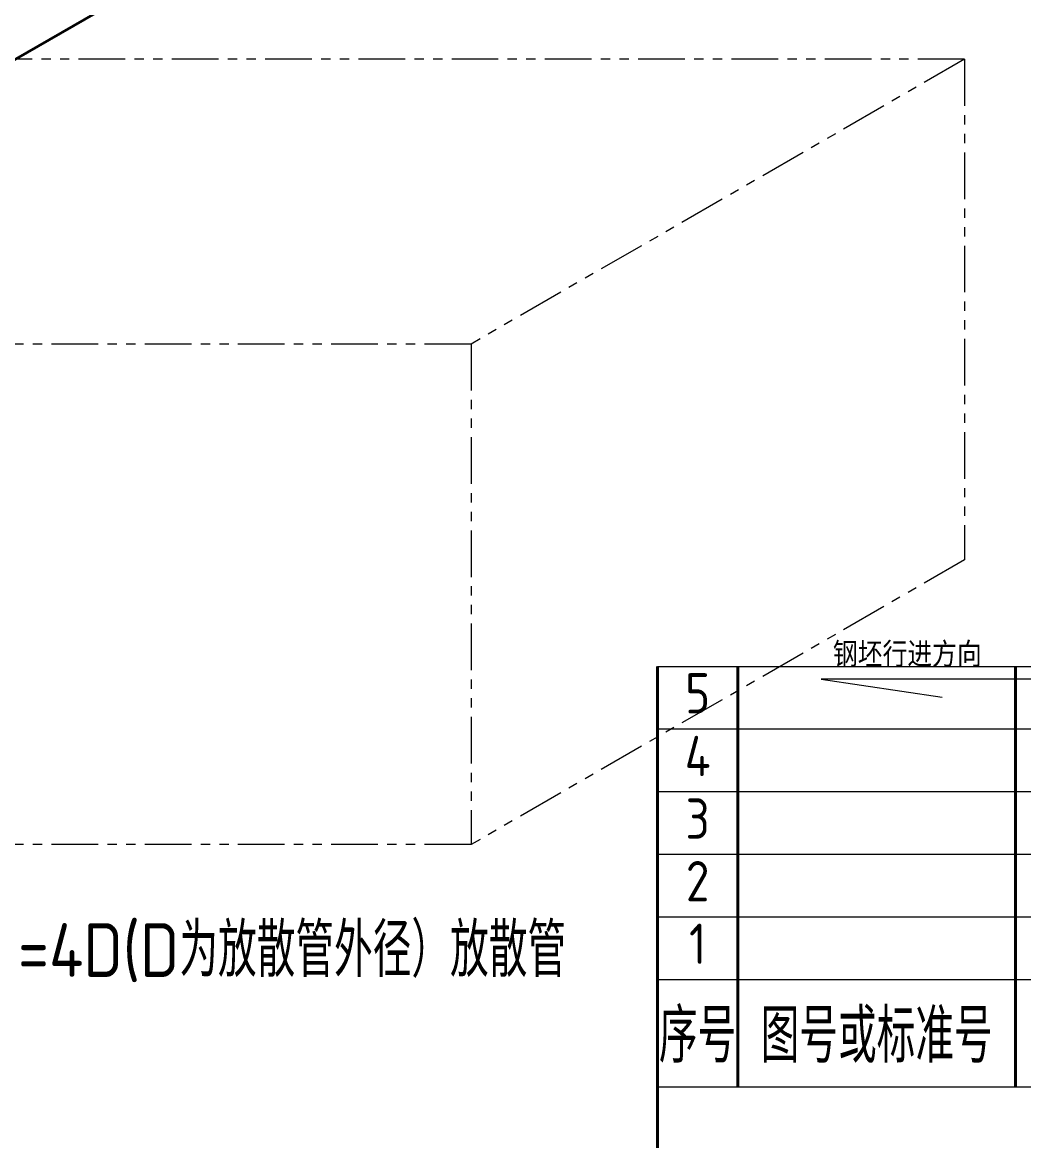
# Model space of a CAD drawing. Header units: millimetres. Extents: x -45744 to 19596, y 135 to 25335.
# Drawn here: x 3940 to 10650, y 7635 to 15134 of the extents above; entities that cross this region are included whole.
import ezdxf
from ezdxf.enums import TextEntityAlignment as Align

# ---------------------------------------------------------------- set-up
doc = ezdxf.new("R2010")
doc.units = ezdxf.units.MM
doc.header["$LTSCALE"] = 500
doc.linetypes.add('PHANTOM2', pattern=[1.25, 0.625, -0.125, 0.125, -0.125, 0.125, -0.125])
for name, color, linetype, lineweight in [('2D', 4, 'PHANTOM2', 20), ('SHI', 7, 'Continuous', 40), ('WEN', 3, 'Continuous', 20), ('XI', 2, 'Continuous', 20)]:
    doc.layers.add(name, color=color, linetype=linetype, lineweight=lineweight)
doc.styles.add('GB', font='gbenor.shx', dxfattribs={"bigfont": 'gbcbig.shx'})
doc.styles.add('HZ0', font='SIMPLEX.shx', dxfattribs={"width": 0.8, "height": 140, "bigfont": 'hztxt0.shx'})

msp = doc.modelspace()

# ---------------------------------------------------------------- linework, layer by layer
at = {"layer": '2D'}
for p, q in [((10254.8526, 14886.3768), (-10602.1627, 14886.3768)), ((10254.8526, 14886.3768), (6947.7332, 12977.0105)), ((10254.8526, 14886.3768), (10254.8526, 11529.2834)), ((6947.7332, 12977.0105), (-13909.2821, 12977.0105)), ((6947.7332, 12977.0105), (6947.7332, 9619.9171)), ((10254.8526, 11529.2834), (6947.7332, 9619.9171)), ((6947.7332, 9619.9171), (-13909.2821, 9619.9171))]:
    msp.add_line(p, q, dxfattribs=at)
at = {"layer": 'SHI', "lineweight": 40}
msp.add_line((9806.4425, 18300.764), (-742.1649, 12210.5227), dxfattribs=at)
at = {"layer": 'SHI'}
for p, q in [((8195.7429, 10815.4502), (8195.7429, 7275.4502)), ((8735.7429, 7995.4502), (8735.7429, 10815.4502)), ((10595.7429, 7995.4502), (10595.7429, 10815.4502))]:
    msp.add_line(p, q, dxfattribs=at)
at = {"layer": 'WEN'}
msp.add_lwpolyline([(11227.5746, 10729.4876), (9293.1411, 10729.4876), (10105.2912, 10609.2112)], dxfattribs=at)
at = {"layer": 'XI'}
for p, q in [((8195.7429, 10815.4502), (18995.7429, 10815.4502)), ((8195.7429, 10395.4502), (18995.7429, 10395.4502)), ((8195.7429, 9975.4502), (18995.7429, 9975.4502)), ((8195.7429, 9555.4502), (18995.7429, 9555.4502)), ((8195.7429, 9135.4502), (18995.7434, 9135.4502)), ((8195.7429, 8715.4502), (18995.7429, 8715.4502)), ((8195.7429, 7995.4502), (18995.7429, 7995.4502))]:
    msp.add_line(p, q, dxfattribs=at)

# ---------------------------------------------------------------- texts
at = {"layer": 'SHI', "style": 'GB'}
for s, p in [('5', (8465.7429, 10634.8276)), ('4', (8465.7429, 10214.8276)), ('3', (8465.7429, 9794.8276)), ('2', (8465.7429, 9374.8276)), ('1', (8465.7429, 8954.8276))]:
    msp.add_text(s, height=270, dxfattribs=at).set_placement(p, align=Align.MIDDLE)
at = {"layer": 'WEN'}
for s, height, style, p in [('钢坯行进方向', 166.25776, 'HZ0', (9372.122, 10811.3605)), ('3.煤气放散管尽量靠近煤气管道铺设，其弯曲半径R=4D(D为放散管外径）放散管', 360, 'GB', (-2092.3926, 8732.7741))]:
    msp.add_text(s, height=height, dxfattribs=dict(at, style=style)).set_placement(p)
at = {"layer": 'WEN', "style": 'GB'}
for s, p in [('序号', (8465.7429, 8357.32)), ('图号或标准号', (9665.7429, 8355.4502))]:
    msp.add_text(s, height=360, dxfattribs=at).set_placement(p, align=Align.MIDDLE)

doc.saveas('drawing.dxf')
